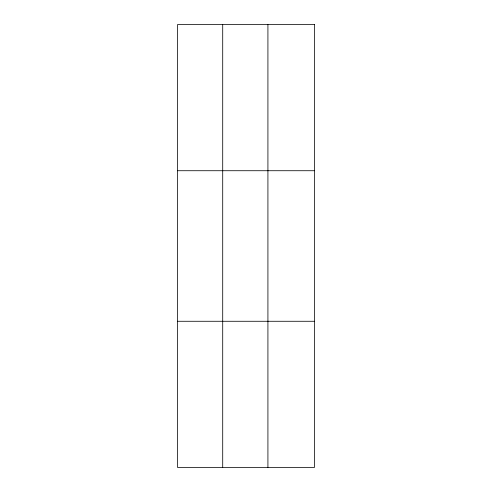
<?xml version="1.0" encoding="UTF-8"?>
<svg xmlns="http://www.w3.org/2000/svg" width="492" height="492" viewBox="0 0 492 492"><rect width="100%" height="100%" fill="white"/><g stroke="black" fill="none" stroke-linecap="round" stroke-linejoin="round"><path stroke-width="0.74" d="M222.71 467.4L222.71 24.6M267.919 467.4L267.919 24.6M177.495 170.724L314.505 170.724M177.495 321.276L314.505 321.276M314.505 24.6L177.495 24.6L177.495 467.4L314.505 467.4L314.505 24.6"/></g></svg>
